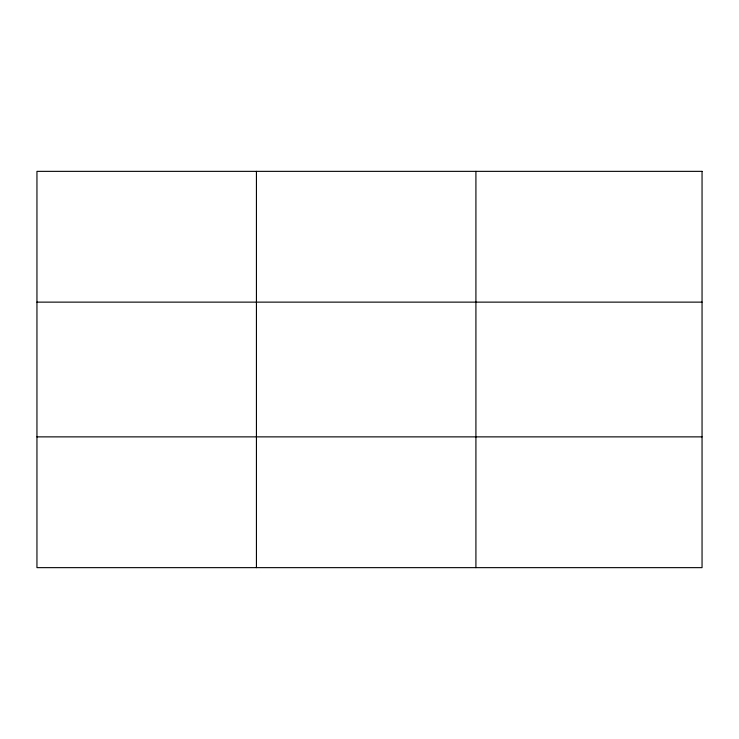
<?xml version="1.0" encoding="UTF-8"?>
<svg xmlns="http://www.w3.org/2000/svg" width="739" height="739" viewBox="0 0 739 739"><rect width="100%" height="100%" fill="white"/><g stroke="black" fill="none" stroke-linecap="round" stroke-linejoin="round"><path stroke-width="1.11" d="M256.433 171.356L256.433 567.644M475.916 171.356L475.916 567.644M36.95 302.131L702.05 302.131M36.95 436.869L702.05 436.869M702.05 171.356L702.05 567.644L36.95 567.644L36.95 171.356L702.05 171.356"/></g></svg>
